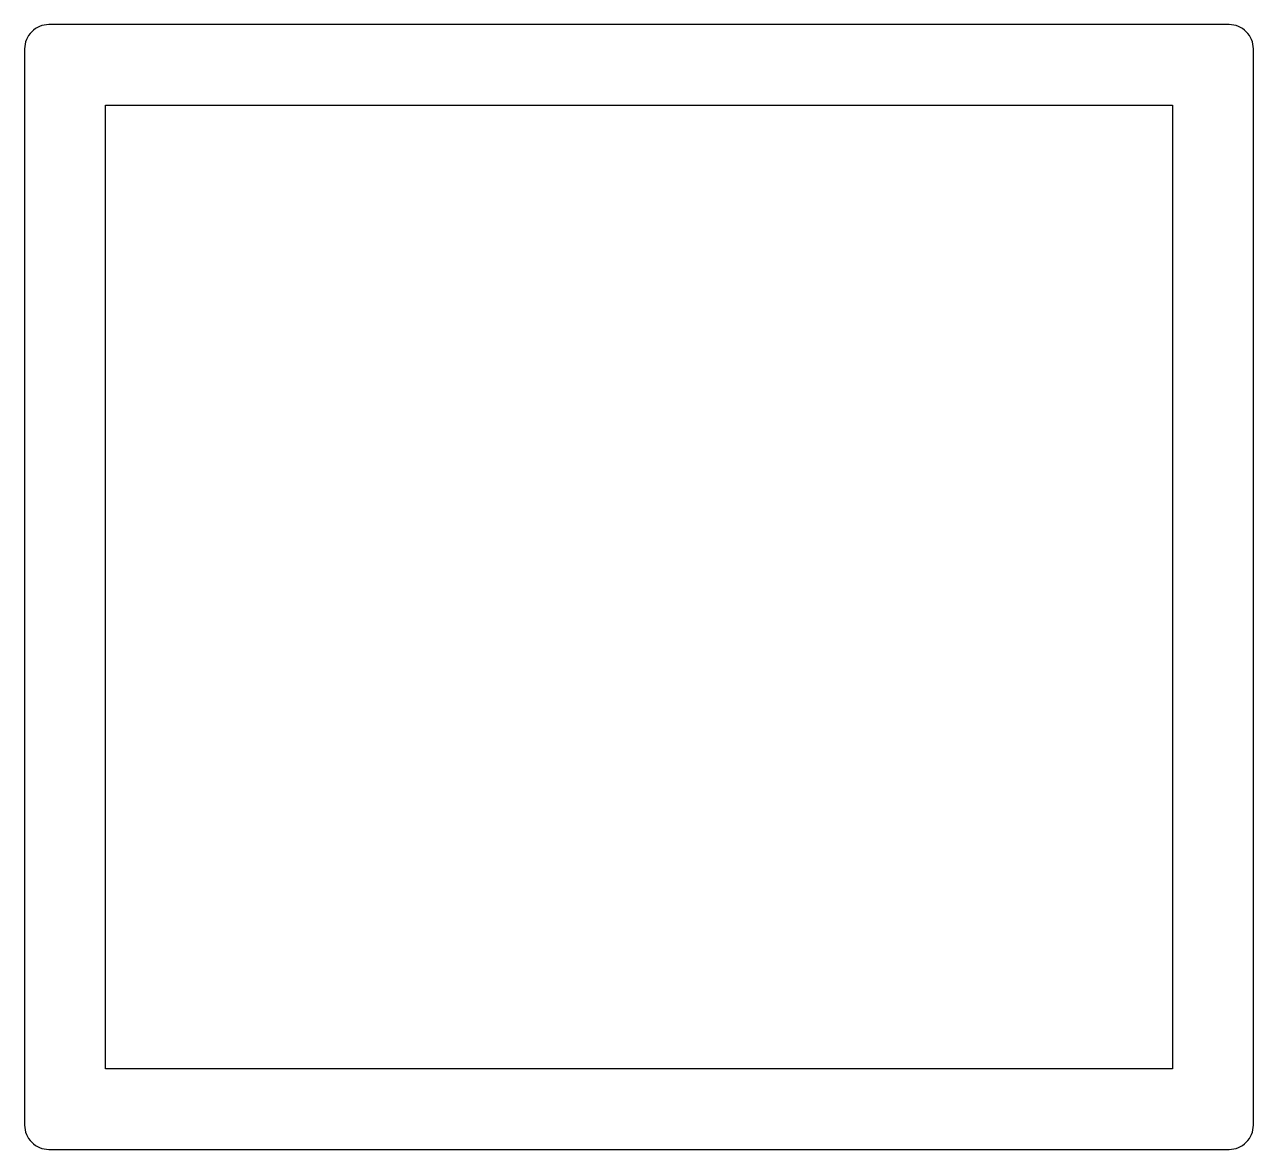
# Model space of a CAD drawing. Header units: millimetres. Extents: x -90 to 62, y -109 to 30.
import ezdxf

# ---------------------------------------------------------------- set-up
doc = ezdxf.new("R2010")
doc.units = ezdxf.units.MM
doc.layers.get('0').update_dxf_attribs({"linetype": 'CONTINUOUS'})

msp = doc.modelspace()

# ---------------------------------------------------------------- linework, layer by layer
msp.add_lwpolyline([(-90, -106.3, 0.414214), (-87, -109.3), (59.15, -109.3, 0.414214), (62.15, -106.3), (62.15, 27, 0.414214), (59.15, 30), (-87, 30, 0.414214), (-90, 27)], format="xyb", close=True)
msp.add_lwpolyline([(52.15, -99.3), (-80, -99.3), (-80, 20), (52.15, 20)], close=True)

doc.saveas('drawing.dxf')
